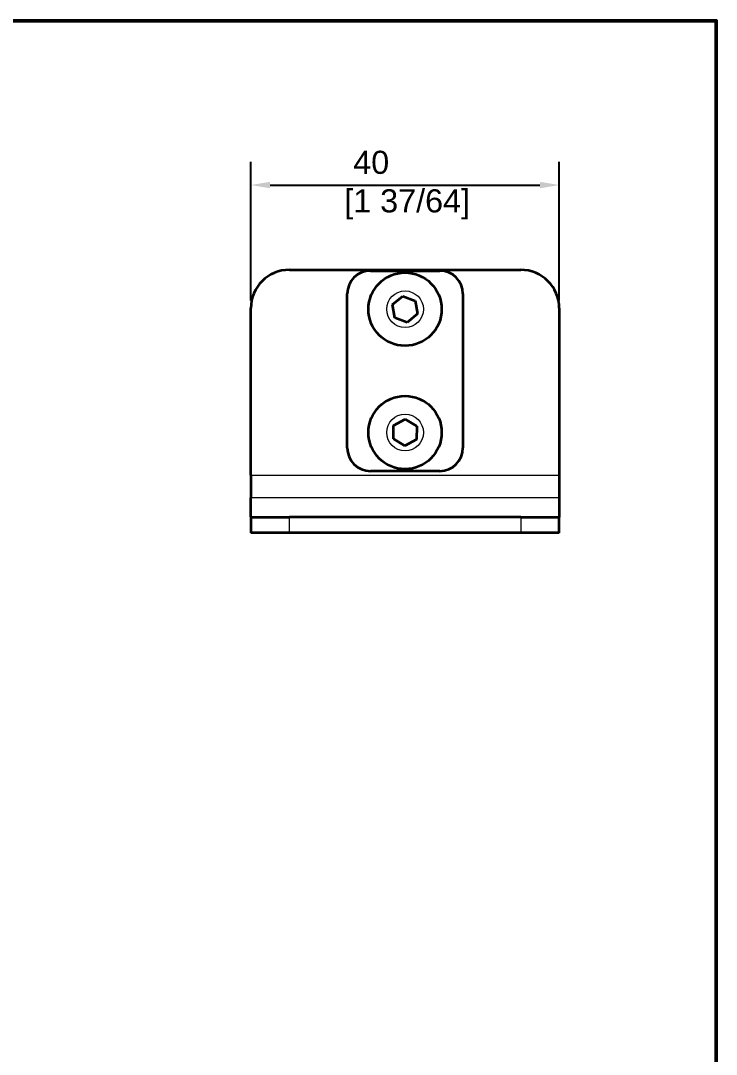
# Model space of a CAD drawing. Header units: millimetres. Extents: x 0 to 210, y 0 to 297.
# Drawn here: x 109.8 to 200, y 152.9 to 287 of the extents above; entities that cross this region are included whole.
import ezdxf

# ---------------------------------------------------------------- set-up
doc = ezdxf.new("R2010")
doc.units = ezdxf.units.MM
for name, color, linetype, lineweight in [('Arêtes tangentes visibles(ISO)', 7, 'Continuous', 18), ('Arêtes visibles(ISO)', 7, 'Continuous', 35), ('Cadre_0', 7, 'Continuous', 50), ('Cotes(ISO)', 7, 'Continuous', 18)]:
    doc.layers.add(name, color=color, linetype=linetype, lineweight=lineweight)
doc.styles.add('MANTION', font='arial.ttf')
doc.dimstyles.new('Plan commercial', dxfattribs={"dimtxt": 3, "dimasz": 2.5, "dimexe": 3, "dimexo": 1, "dimgap": 0.762, "dimtad": 1, "dimrnd": 1e-08, "dimtxsty": 'MANTION', "dimcen": 0.09, "dimdle": 10, "dimclrd": 7, "dimclre": 7, "dimclrt": 256, "dimazin": 2, "dimtfac": 0.5, "dimtmove": 0, "dimatfit": 3, "dimfxl": 0, "dimtolj": 1, "dimlwd": 25, "dimlwe": 25, "dimarcsym": 0})

# ---------------------------------------------------------------- blocks, each defined once
blk = doc.blocks.new('Cadres Cadre par défaut')
at = {"layer": 'Cadre_0', "flags": 128}
blk.add_lwpolyline([(10, 10), (10, 287), (200, 287), (200, 10), (10, 10)], dxfattribs=at)
blk = doc.blocks.new('*D4')
at = {"layer": 'Cotes(ISO)', "color": 7, "linetype": 'Continuous', "lineweight": 25, "transparency": 16777216}
for p, q in [((139.63, 250.67), (139.63, 268.67)), ((179.63, 250.67), (179.63, 268.67)), ((142.13, 265.67), (177.13, 265.67))]:
    blk.add_line(p, q, dxfattribs=at)
at = {"layer": 'Cotes(ISO)', "color": 7, "linetype": 'Continuous', "transparency": 16777216}
for points in [[(142.13, 266.09), (142.13, 265.25), (139.63, 265.67)], [(177.13, 266.09), (177.13, 265.25), (179.63, 265.67)]]:
    blk.add_solid(points, dxfattribs=at)
at = {"layer": 'Defpoints', "color": 0, "linetype": 'Continuous', "transparency": 16777216}
for p in [(179.63, 265.67), (139.63, 249.67), (179.63, 249.67)]:
    blk.add_point(p, dxfattribs=at)
at = {"layer": 'Cotes(ISO)', "color": 154, "linetype": 'Continuous', "lineweight": 25, "true_color": 0x004691, "transparency": 16777216, "insert": (151.75, 270.12), "char_height": 3, "attachment_point": 1, "style": 'MANTION'}
blk.add_mtext('\\A1; 40\\P[1 37/64]', dxfattribs=at)

msp = doc.modelspace()

# ---------------------------------------------------------------- linework, layer by layer
at = {"layer": 'Arêtes tangentes visibles(ISO)'}
for p, q in [((139.632, 228.019), (179.632, 228.019)), ((179.632, 225.065), (139.632, 225.065)), ((139.632, 222.599), (179.632, 222.599)), ((144.632, 220.554), (144.632, 222.554)), ((174.632, 222.554), (174.632, 220.554))]:
    msp.add_line(p, q, dxfattribs=at)
for centre in [(159.632, 249.554), (159.632, 233.554)]:
    msp.add_circle(centre, 2.38, dxfattribs=at)
at = {"layer": 'Arêtes visibles(ISO)'}
for p, q in [((144.632, 254.671), (174.632, 254.671)), ((155.132, 254.554), (164.132, 254.554)), ((152.132, 231.554), (152.132, 251.554)), ((158.007, 250.153), (159.338, 251.261)), ((159.338, 251.261), (160.963, 250.662)), ((167.132, 251.554), (167.132, 231.554)), ((139.632, 228.019), (139.632, 249.671)), ((158.301, 248.446), (158.007, 250.153)), ((160.963, 250.662), (161.257, 248.955)), ((179.632, 249.671), (179.632, 228.019)), ((159.926, 247.847), (158.301, 248.446)), ((161.257, 248.955), (159.926, 247.847)), ((158.15, 234.45), (159.667, 235.285)), ((159.667, 235.285), (161.149, 234.389)), ((158.114, 232.719), (158.15, 234.45)), ((161.149, 234.389), (161.114, 232.657)), ((159.596, 231.822), (158.114, 232.719)), ((161.114, 232.657), (159.596, 231.822)), ((164.132, 228.554), (155.132, 228.554)), ((139.632, 228.019), (139.632, 225.065)), ((179.632, 228.019), (179.632, 225.065)), ((139.632, 222.599), (139.632, 225.065)), ((179.632, 225.065), (179.632, 222.599)), ((139.632, 222.599), (139.632, 222.554)), ((139.632, 222.554), (144.632, 222.554)), ((139.632, 222.554), (139.632, 220.554)), ((174.632, 222.554), (144.632, 222.554)), ((174.632, 222.554), (179.632, 222.554)), ((179.632, 222.599), (179.632, 222.554)), ((179.632, 220.554), (179.632, 222.554)), ((144.632, 220.554), (139.632, 220.554)), ((174.632, 220.554), (144.632, 220.554)), ((179.632, 220.554), (174.632, 220.554))]:
    msp.add_line(p, q, dxfattribs=at)
for centre in [(159.632, 249.554), (159.632, 233.554)]:
    msp.add_circle(centre, 4.75, dxfattribs=at)
for centre, radius, start, end in [((144.632, 249.671), 5, 90, 180), ((155.132, 251.554), 3, 90, 180), ((164.132, 251.554), 3, 0, 90), ((174.632, 249.671), 5, 0, 90), ((155.132, 231.554), 3, 180, 270), ((164.132, 231.554), 3, 270, 0)]:
    msp.add_arc(centre, radius, start, end, dxfattribs=at)

# ---------------------------------------------------------------- block references
msp.add_blockref('Cadres Cadre par défaut', (0, 0))

# ---------------------------------------------------------------- dimensions: what is measured, and where the dimension line sits
at = {"layer": 'Cotes(ISO)', "color": 7, "linetype": 'Continuous', "lineweight": 25}
dim = msp.add_linear_dim(base=(179.632, 265.671), p1=(139.632, 249.671), p2=(179.632, 249.671), text=' <>\\X[1 37/64]', dimstyle='Plan commercial', override={"dimdec": 2, "dimpost": '\\X', "dimtp": 0, "dimtm": 0, "dimtdec": 2, "dimtofl": 0, "dimatfit": 1, "dimtvp": -0.25}, dxfattribs=at)
dim.commit()
dim.dimension.update_dxf_attribs({"geometry": '*D4', "text_midpoint": (159.632, 265.671), "dimtype": 160})

doc.saveas('drawing.dxf')
